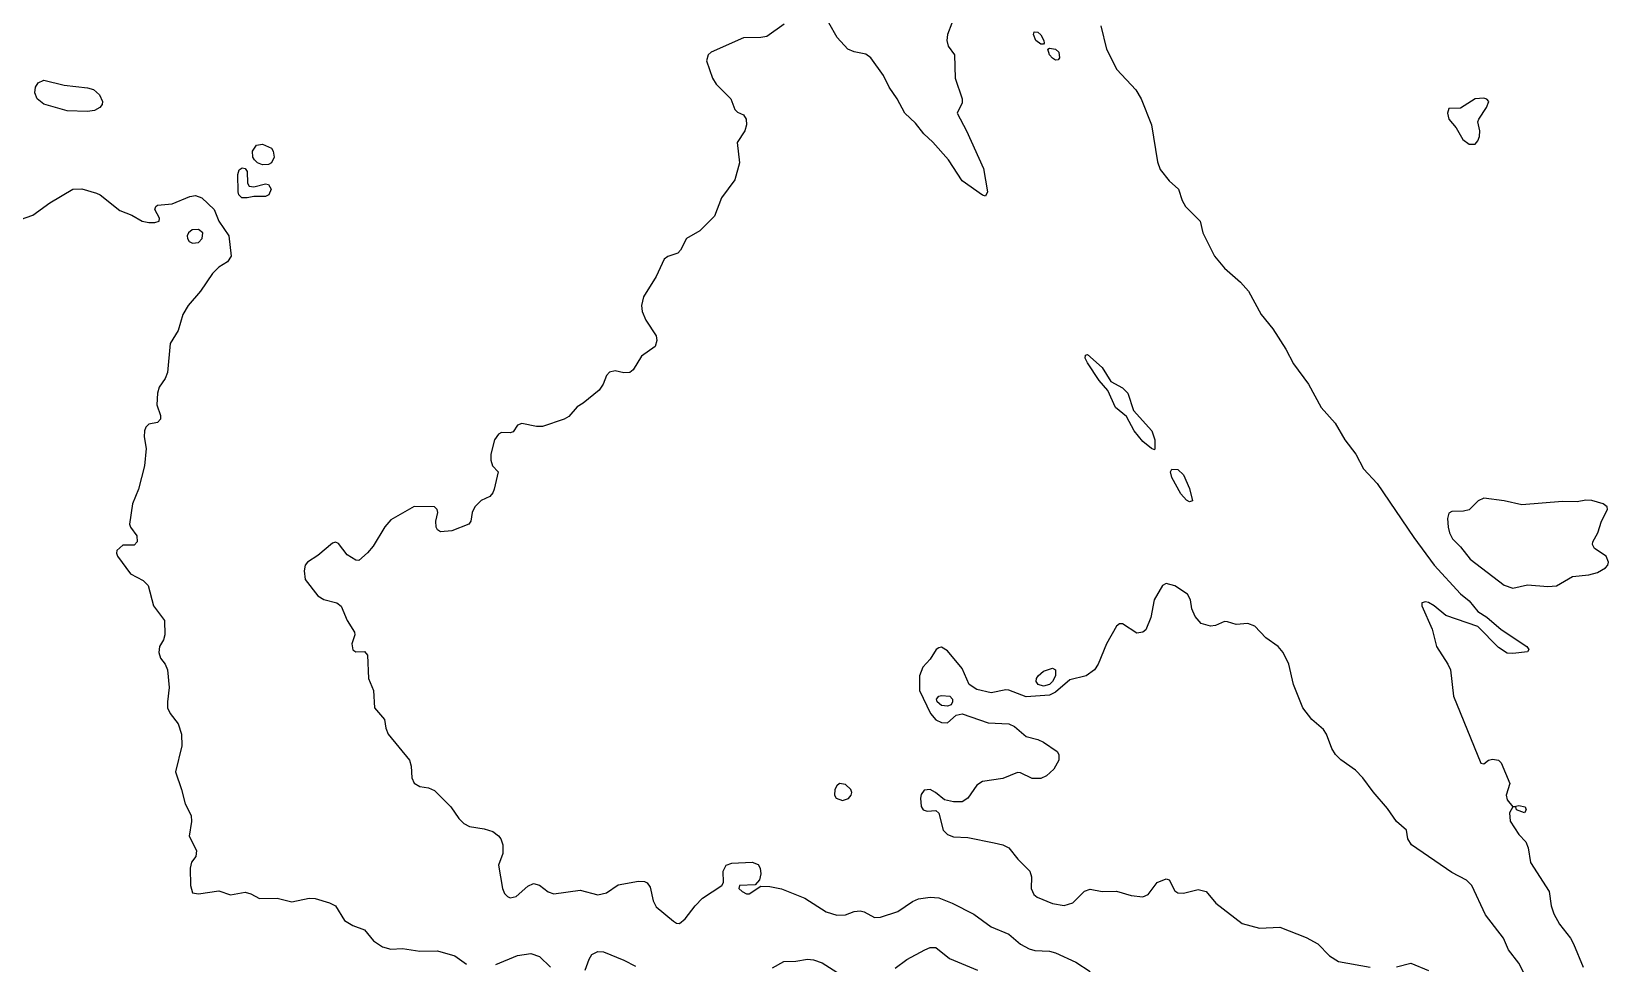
# Model space of a CAD drawing. Header units: inches. Extents: x 3311818 to 3313075, y 1372003 to 1372737.
# Drawn here: x 3311998.3 to 3312204.5, y 1372126.9 to 1372248.7 of the extents above; entities that cross this region are included whole.
import ezdxf

# ---------------------------------------------------------------- set-up
doc = ezdxf.new("R2010")
doc.units = ezdxf.units.IN
doc.header["$MEASUREMENT"] = 0

msp = doc.modelspace()

# ---------------------------------------------------------------- linework, layer by layer
for points, elevation in [([(3312119.22, 1372251.32), (3312118.09, 1372248.35), (3312117.98, 1372247.59), (3312118.18, 1372246.83), (3312118.97, 1372245.68), (3312119.08, 1372242.63), (3312120, 1372239.96), (3312119.98, 1372239.43), (3312119.33, 1372238.06), (3312120.55, 1372235.77), (3312122.77, 1372230.82), (3312123.29, 1372227.77), (3312123.03, 1372227.23), (3312122.65, 1372227.35), (3312119.98, 1372229.22), (3312118.21, 1372231.96), (3312116.17, 1372234.3), (3312114.98, 1372235.39), (3312113.88, 1372236.78), (3312112.51, 1372238.06), (3312111.48, 1372239.96), (3312110.44, 1372241.49), (3312109.7, 1372243.01), (3312108.07, 1372245.3), (3312107.4, 1372245.81), (3312105.88, 1372246.08), (3312105.06, 1372246.44), (3312103.65, 1372247.97), (3312102.58, 1372249.87)], 4497), ([(3312096.73, 1372249.73), (3312094.45, 1372248.1), (3312093.68, 1372247.96), (3312091.4, 1372247.93), (3312087.18, 1372246.06), (3312086.78, 1372245.68), (3312086.56, 1372244.92), (3312087.36, 1372242.63), (3312087.83, 1372241.87), (3312089.73, 1372239.96), (3312090.25, 1372238.54), (3312090.63, 1372238.19), (3312091.4, 1372237.87), (3312091.75, 1372237.3), (3312091.78, 1372236.53), (3312091.57, 1372235.77), (3312090.58, 1372234.25), (3312090.89, 1372231.58), (3312090.25, 1372229.36), (3312088.54, 1372227.01), (3312087.59, 1372224.61), (3312085.68, 1372222.69), (3312083.95, 1372221.67), (3312083.17, 1372220.15), (3312082.81, 1372219.76), (3312081.49, 1372219.34), (3312081.01, 1372219), (3312079.96, 1372216.72), (3312078.34, 1372214.05), (3312078.06, 1372212.9), (3312078.15, 1372212.14), (3312078.64, 1372211), (3312079.96, 1372208.94), (3312080.08, 1372208.33), (3312079.86, 1372207.57), (3312078.06, 1372206.29), (3312076.99, 1372204.52), (3312076.53, 1372204.14), (3312075.77, 1372204.1), (3312074.63, 1372204.37), (3312073.86, 1372204.19), (3312073.5, 1372203.76), (3312073.05, 1372202.61), (3312072.53, 1372201.85), (3312070.43, 1372200.13), (3312069.67, 1372199.68), (3312068.54, 1372198.42), (3312067.96, 1372198.04), (3312065.1, 1372197.11), (3312064.34, 1372197.11), (3312062.43, 1372197.48), (3312061.86, 1372197.28), (3312061.29, 1372196.38), (3312060.91, 1372196.25), (3312059.76, 1372196.32), (3312059.38, 1372196.09), (3312058.86, 1372195.37), (3312058.36, 1372193.47), (3312058.36, 1372192.7), (3312058.56, 1372191.94), (3312059.32, 1372191.18), (3312058.8, 1372188.89), (3312058.62, 1372188.41), (3312058.24, 1372187.96), (3312057.09, 1372187.42), (3312056.26, 1372186.61), (3312055.9, 1372185.84), (3312055.75, 1372184.7), (3312055.49, 1372184.32), (3312053.28, 1372183.45), (3312051.76, 1372183.3), (3312051.38, 1372183.58), (3312051.2, 1372183.94), (3312051.17, 1372184.7), (3312051.43, 1372185.84), (3312051.36, 1372186.22), (3312051, 1372186.59), (3312048.33, 1372186.65), (3312045.28, 1372184.89), (3312044.52, 1372183.96), (3312042.99, 1372181.46), (3312042.23, 1372180.56), (3312041.09, 1372179.55), (3312040.71, 1372179.62), (3312039.56, 1372180.32), (3312038.42, 1372181.81), (3312038.04, 1372181.97), (3312037.66, 1372181.82), (3312035.75, 1372180.24), (3312034.38, 1372179.36), (3312034.09, 1372178.98), (3312033.94, 1372178.22), (3312034.1, 1372177.08), (3312035.75, 1372174.94), (3312036.51, 1372174.46), (3312038.23, 1372174.03), (3312038.8, 1372173.6), (3312039.58, 1372171.74), (3312040.53, 1372170.22), (3312040.56, 1372169.84), (3312040.18, 1372168.69), (3312040.32, 1372167.88), (3312040.71, 1372167.64), (3312041.85, 1372167.65), (3312042.23, 1372167.2), (3312042.38, 1372164.12), (3312043.02, 1372162.59), (3312043.15, 1372160.31), (3312044.46, 1372158.78), (3312044.65, 1372157.64), (3312044.95, 1372156.88), (3312047.72, 1372153.45), (3312047.96, 1372152.68), (3312048.04, 1372151.16), (3312048.33, 1372150.47), (3312049.06, 1372150.02), (3312050.23, 1372149.85), (3312051, 1372149.49), (3312053.15, 1372147.35), (3312054.16, 1372145.82), (3312054.81, 1372145.16), (3312055.57, 1372144.8), (3312057.48, 1372144.49), (3312058.62, 1372144.11), (3312059.38, 1372143.55), (3312059.65, 1372143.16), (3312059.91, 1372142.39), (3312059.92, 1372141.25), (3312059.38, 1372139.73), (3312059.9, 1372136.68), (3312060.14, 1372136), (3312060.52, 1372135.61), (3312060.91, 1372135.47), (3312061.67, 1372135.65), (3312063.19, 1372137), (3312063.96, 1372137.31), (3312064.72, 1372137.09), (3312065.86, 1372136.24), (3312066.62, 1372135.96), (3312070.05, 1372136.44), (3312072.34, 1372135.83), (3312073.48, 1372136.13), (3312075.01, 1372137.15), (3312077.68, 1372137.62), (3312078.44, 1372137.61), (3312078.82, 1372137.4), (3312079.2, 1372136.83), (3312079.58, 1372135.06), (3312079.96, 1372134.27), (3312082.25, 1372132.4), (3312082.63, 1372132.15), (3312083.01, 1372132.11), (3312083.77, 1372132.72), (3312085.06, 1372134.39), (3312086.06, 1372135.39), (3312088.57, 1372137.06), (3312088.79, 1372137.44), (3312088.73, 1372138.96), (3312089.13, 1372139.73), (3312089.87, 1372140.01), (3312092.54, 1372140.1), (3312093.3, 1372139.81), (3312093.58, 1372139.34), (3312093.68, 1372138.58), (3312093.49, 1372137.82), (3312092.92, 1372137.16), (3312090.86, 1372137.06), (3312090.81, 1372136.68), (3312091.23, 1372136.3), (3312091.78, 1372135.99), (3312092.16, 1372135.96), (3312093.68, 1372136.99), (3312094.83, 1372136.95), (3312096.35, 1372136.64), (3312099.4, 1372135.39), (3312102.23, 1372133.63), (3312103.59, 1372133.18), (3312104.74, 1372133.22), (3312105.88, 1372133.67), (3312106.64, 1372133.77), (3312107.19, 1372133.63), (3312108.55, 1372132.89), (3312109.31, 1372132.93), (3312111.6, 1372133.66), (3312113.5, 1372134.96), (3312114.27, 1372135.32), (3312115.79, 1372135.53), (3312116.93, 1372135.45), (3312118.68, 1372134.77), (3312121.51, 1372133.33), (3312123.79, 1372131.66), (3312126.08, 1372130.69), (3312127.6, 1372129.39), (3312128.75, 1372128.8), (3312129.51, 1372128.56), (3312131.42, 1372128.5), (3312132.18, 1372128.28), (3312134.85, 1372127.04), (3312136.75, 1372125.83)], 4497), ([(3312130.72, 1372247.21), (3312130.65, 1372247.08), (3312130.27, 1372247.1), (3312129.64, 1372247.59), (3312129.31, 1372248.35), (3312129.41, 1372248.73), (3312129.89, 1372248.65), (3312130.27, 1372248.32), (3312130.67, 1372247.59), (3312130.72, 1372247.21)], 4497), ([(3312138.12, 1372249.49), (3312138.88, 1372246.44), (3312140.23, 1372243.78), (3312142.7, 1372241.11), (3312143.42, 1372239.96), (3312144.75, 1372236.53), (3312145.52, 1372231.69), (3312145.9, 1372230.69), (3312147.04, 1372229.22), (3312148.3, 1372228.15), (3312148.77, 1372226.63), (3312149.21, 1372225.86), (3312151.12, 1372223.96), (3312151.46, 1372222.43), (3312152.98, 1372219.38), (3312154.28, 1372217.81), (3312156.38, 1372215.95), (3312157.43, 1372214.81), (3312159.11, 1372211.76), (3312160.61, 1372209.86), (3312162.32, 1372207.19), (3312163.31, 1372205.28), (3312165.26, 1372202.61), (3312166.93, 1372199.56), (3312168.77, 1372197.55), (3312170.02, 1372195.37), (3312171.49, 1372193.47), (3312172.46, 1372191.56), (3312174.25, 1372189.65), (3312179.06, 1372182.59), (3312181.71, 1372178.98), (3312185.16, 1372175.2), (3312186.3, 1372174.28), (3312187.44, 1372172.9), (3312188.59, 1372172.17), (3312190.49, 1372170.56), (3312193.84, 1372168.31), (3312194.09, 1372167.93), (3312193.92, 1372167.63), (3312192.02, 1372167.39), (3312191.25, 1372167.44), (3312190.11, 1372168.2), (3312187.44, 1372170.93), (3312183.25, 1372172.39), (3312181.73, 1372173.66), (3312180.96, 1372174.08), (3312180.58, 1372174.17), (3312180.09, 1372174.03), (3312180.1, 1372173.65), (3312181.43, 1372170.6), (3312182.01, 1372168.31), (3312183.5, 1372166.02), (3312183.84, 1372165.26), (3312184.25, 1372161.83), (3312187.82, 1372153.07), (3312188.21, 1372152.99), (3312188.82, 1372153.45), (3312189.35, 1372153.61), (3312190.11, 1372153.46), (3312190.49, 1372153.11), (3312191.59, 1372150.4), (3312191.14, 1372148.87), (3312191.25, 1372148.26), (3312192.02, 1372147.35), (3312192.78, 1372147.54), (3312193.61, 1372147.35), (3312193.73, 1372146.97), (3312193.54, 1372146.59), (3312192.49, 1372146.97), (3312192.4, 1372147.35), (3312192.02, 1372147.35), (3312191.58, 1372146.59), (3312191.64, 1372145.49), (3312192.78, 1372143.75), (3312193.72, 1372142.78), (3312194.01, 1372142.01), (3312194.3, 1372140.07), (3312196.75, 1372136.3), (3312197.01, 1372134.39), (3312197.35, 1372133.36), (3312198.12, 1372132.02), (3312199.53, 1372130.2), (3312199.92, 1372129.44), (3312201.19, 1372126.39)], 4496), ([(3312132.71, 1372245.3), (3312132.56, 1372245.03), (3312132.18, 1372245.01), (3312131.8, 1372245.26), (3312131.43, 1372245.68), (3312131.2, 1372246.44), (3312131.42, 1372246.59), (3312132.2, 1372246.44), (3312132.62, 1372246.06), (3312132.71, 1372245.3)], 4497), ([(3312006.55, 1372238.44), (3312005.64, 1372238.28), (3312002.97, 1372238.38), (3311999.92, 1372239.24), (3311999.02, 1372239.96), (3311998.74, 1372240.73), (3311998.8, 1372241.49), (3311999.16, 1372242.06), (3311999.92, 1372242.38), (3312002.59, 1372241.72), (3312005.64, 1372241.37), (3312006.4, 1372241.15), (3312007.17, 1372240.48), (3312007.6, 1372239.58), (3312007.53, 1372239.2), (3312007.25, 1372238.82), (3312006.55, 1372238.44)], 4498), ([(3312187.06, 1372234.04), (3312187.44, 1372234.44), (3312187.66, 1372235.01), (3312187.67, 1372235.77), (3312187.44, 1372236.92), (3312187.54, 1372237.3), (3312188.54, 1372238.82), (3312188.85, 1372239.58), (3312188.59, 1372239.9), (3312188.21, 1372240.03), (3312187.06, 1372239.95), (3312185.16, 1372238.72), (3312183.63, 1372238.67), (3312183.44, 1372238.06), (3312183.63, 1372237.3), (3312184.58, 1372236.15), (3312185.47, 1372234.63), (3312186.3, 1372234.03), (3312187.06, 1372234.04)], 4495), ([(3312029.67, 1372231.58), (3312029.27, 1372231.36), (3312028.51, 1372231.33), (3312027.86, 1372231.58), (3312027.44, 1372231.96), (3312027.25, 1372232.34), (3312027.21, 1372233.1), (3312027.71, 1372233.87), (3312028.51, 1372234.02), (3312029.66, 1372233.49), (3312029.91, 1372233.1), (3312030.05, 1372232.34), (3312029.67, 1372231.58)], 4498), ([(3312026.52, 1372227.01), (3312025.81, 1372227.01), (3312025.42, 1372227.39), (3312025.33, 1372227.77), (3312025.29, 1372230.06), (3312025.46, 1372230.67), (3312025.84, 1372230.92), (3312026.22, 1372230.82), (3312026.51, 1372230.44), (3312026.55, 1372228.91), (3312026.76, 1372228.53), (3312027.37, 1372228.42), (3312028.89, 1372228.83), (3312029.27, 1372228.74), (3312029.63, 1372228.15), (3312029.33, 1372227.39), (3312028.89, 1372227.17), (3312027.37, 1372227.16), (3312026.52, 1372227.01)], 4498), ([(3311996.88, 1372224.18), (3311998.46, 1372224.72), (3312000.69, 1372226.36), (3312003.7, 1372228.15), (3312004.88, 1372228.17), (3312006.78, 1372227.63), (3312007.28, 1372227.39), (3312009.83, 1372225.34), (3312011.4, 1372224.72), (3312012.76, 1372223.96), (3312013.65, 1372223.76), (3312014.41, 1372223.76), (3312014.97, 1372223.96), (3312015.03, 1372224.34), (3312014.42, 1372225.48), (3312014.54, 1372225.86), (3312014.79, 1372226.03), (3312016.69, 1372226.22), (3312018.98, 1372227.18), (3312019.74, 1372227.29), (3312020.57, 1372227.01), (3312022.2, 1372225.48), (3312022.81, 1372223.96), (3312024.11, 1372222.05), (3312024.39, 1372219.38), (3312023.94, 1372218.62), (3312022.79, 1372217.92), (3312021.98, 1372217.1), (3312020.38, 1372214.81), (3312018.79, 1372212.9), (3312018.08, 1372211.76), (3312017.46, 1372209.64), (3312016.45, 1372207.95), (3312016.09, 1372204.14), (3312015.76, 1372203.38), (3312014.98, 1372202.23), (3312014.77, 1372201.47), (3312014.7, 1372199.95), (3312015.17, 1372198.52), (3312015.18, 1372198.04), (3312014.79, 1372197.6), (3312013.65, 1372197.41), (3312013.26, 1372197.01), (3312013.07, 1372196.52), (3312013.04, 1372195.75), (3312013.28, 1372194.23), (3312013.09, 1372191.94), (3312012.31, 1372188.89), (3312011.5, 1372186.99), (3312011.11, 1372184.32), (3312011.23, 1372183.94), (3312012.07, 1372182.79), (3312012.13, 1372182.03), (3312011.74, 1372181.58), (3312010.22, 1372181.58), (3312009.45, 1372180.89), (3312009.4, 1372180.51), (3312009.53, 1372180.13), (3312011.26, 1372177.84), (3312012.88, 1372176.97), (3312013.57, 1372176.32), (3312014.24, 1372173.65), (3312015.67, 1372171.74), (3312015.73, 1372169.84), (3312015.55, 1372169.19), (3312015.03, 1372168.31), (3312014.95, 1372167.55), (3312015.17, 1372166.79), (3312015.76, 1372166.02), (3312016.1, 1372165.26), (3312016.32, 1372162.98), (3312016.06, 1372161.07), (3312016.1, 1372160.31), (3312016.44, 1372159.55), (3312017.46, 1372158.21), (3312017.92, 1372156.88), (3312017.95, 1372155.35), (3312017.11, 1372151.92), (3312017.92, 1372149.64), (3312018.39, 1372147.73), (3312019.16, 1372146.21), (3312019.22, 1372145.44), (3312018.93, 1372143.54), (3312019.88, 1372141.63), (3312019.79, 1372140.87), (3312019.24, 1372140.11), (3312019.04, 1372139.34), (3312019.09, 1372137.06), (3312019.36, 1372136.13), (3312020.12, 1372135.96), (3312022.79, 1372136.37), (3312024.32, 1372135.83), (3312026.22, 1372136.21), (3312026.99, 1372135.99), (3312028.13, 1372135.37), (3312030.42, 1372135.4), (3312032.32, 1372134.95), (3312034.61, 1372135.41), (3312035.37, 1372135.36), (3312037.28, 1372134.78), (3312038.04, 1372134.39), (3312039.23, 1372132.48), (3312040.32, 1372131.82), (3312041.85, 1372131.26), (3312043, 1372129.82), (3312044.18, 1372129.05), (3312045.28, 1372128.73), (3312046.8, 1372128.81), (3312049.09, 1372128.47), (3312051.38, 1372128.52), (3312053.66, 1372127.86), (3312055.19, 1372126.77)], 4498), ([(3312020.12, 1372221.18), (3312020.63, 1372221.67), (3312020.7, 1372222.43), (3312020.12, 1372222.86), (3312019.31, 1372222.81), (3312018.82, 1372222.43), (3312018.66, 1372222.05), (3312018.69, 1372221.67), (3312018.91, 1372221.29), (3312019.36, 1372221.06), (3312020.12, 1372221.18)], 4498), ([(3312145.2, 1372194.23), (3312145.14, 1372194.04), (3312144.76, 1372194.21), (3312143.61, 1372195.15), (3312142.49, 1372196.52), (3312141.5, 1372198.42), (3312140.05, 1372199.56), (3312139.04, 1372201.8), (3312137.9, 1372203.11), (3312136.37, 1372205.43), (3312136.09, 1372206.04), (3312136.12, 1372206.42), (3312136.37, 1372206.49), (3312138.28, 1372204.82), (3312139.45, 1372202.99), (3312140.94, 1372202.17), (3312141.67, 1372201.47), (3312142.41, 1372199.18), (3312144.81, 1372196.52), (3312145.19, 1372195.37), (3312145.2, 1372194.23)], 4497), ([(3312150.1, 1372187.37), (3312149.71, 1372187.26), (3312149.33, 1372187.44), (3312148.57, 1372188.28), (3312147.39, 1372190.42), (3312147.23, 1372191.18), (3312147.42, 1372191.52), (3312148.19, 1372191.45), (3312148.95, 1372190.76), (3312149.71, 1372188.99), (3312150.1, 1372187.37)], 4497), ([(3312197.73, 1372176.27), (3312199.8, 1372177.46), (3312201.93, 1372177.69), (3312203.07, 1372178.02), (3312204.12, 1372178.6), (3312204.41, 1372178.98), (3312204.5, 1372179.36), (3312204.21, 1372180.13), (3312202.69, 1372181.14), (3312202.41, 1372181.65), (3312202.46, 1372182.03), (3312203.11, 1372183.18), (3312203.6, 1372184.7), (3312204.38, 1372186.22), (3312204.34, 1372186.61), (3312203.83, 1372186.99), (3312202.31, 1372187.4), (3312201.55, 1372187.44), (3312200.4, 1372187.24), (3312198.5, 1372187.3), (3312193.16, 1372186.86), (3312190.87, 1372187.39), (3312188.21, 1372187.72), (3312187.47, 1372187.37), (3312186.3, 1372186.21), (3312185.54, 1372186.01), (3312184.01, 1372186), (3312183.63, 1372185.75), (3312183.47, 1372185.08), (3312183.55, 1372183.94), (3312183.73, 1372183.18), (3312184.11, 1372182.41), (3312185.16, 1372181.36), (3312186.43, 1372179.75), (3312190.87, 1372176.35), (3312192.02, 1372175.94), (3312193.92, 1372176.41), (3312196.59, 1372176.17), (3312197.73, 1372176.27)], 4495), ([(3312194.4, 1372123.72), (3312192.78, 1372126.89), (3312191.45, 1372128.67), (3312190.78, 1372130.2), (3312188.44, 1372133.25), (3312186.63, 1372137.06), (3312185.92, 1372137.77), (3312184.01, 1372138.75), (3312178.73, 1372142.39), (3312178.27, 1372143.16), (3312178.09, 1372144.3), (3312176.77, 1372145.42), (3312175.63, 1372147.13), (3312173.72, 1372149.31), (3312172.4, 1372151.16), (3312171.44, 1372152.15), (3312169.53, 1372153.51), (3312168.79, 1372154.21), (3312168.32, 1372154.97), (3312167.63, 1372156.88), (3312167.24, 1372157.49), (3312165.72, 1372158.77), (3312164.56, 1372160.31), (3312163.32, 1372163.36), (3312162.7, 1372166.02), (3312161.95, 1372167.55), (3312161.33, 1372168.31), (3312159.71, 1372169.45), (3312158.27, 1372170.98), (3312157.33, 1372171.33), (3312155.81, 1372171.18), (3312154.67, 1372171.56), (3312154.28, 1372171.58), (3312153.14, 1372171.09), (3312152.47, 1372170.98), (3312151.24, 1372171.32), (3312150.47, 1372172.24), (3312150.03, 1372173.27), (3312149.86, 1372174.41), (3312149.45, 1372175.17), (3312147.81, 1372176.27), (3312146.66, 1372176.57), (3312146.21, 1372176.32), (3312145.11, 1372174.41), (3312144.68, 1372172.12), (3312143.99, 1372170.52), (3312143.61, 1372170.19), (3312142.85, 1372170.07), (3312140.94, 1372171.27), (3312140.56, 1372171.28), (3312140.18, 1372171), (3312138.85, 1372168.69), (3312137.76, 1372166.02), (3312137.29, 1372165.26), (3312136.19, 1372164.5), (3312134.08, 1372163.98), (3312132.18, 1372162.36), (3312131.42, 1372161.96), (3312128.37, 1372161.76), (3312126.08, 1372162.63), (3312125.7, 1372162.67), (3312123.79, 1372162.26), (3312121.89, 1372162.72), (3312120.9, 1372163.36), (3312119.98, 1372165.46), (3312118.08, 1372167.74), (3312117.31, 1372168.23), (3312116.93, 1372168.17), (3312116.61, 1372167.93), (3312115.79, 1372166.65), (3312114.84, 1372165.64), (3312114.4, 1372164.5), (3312114.41, 1372162.59), (3312115.87, 1372159.55), (3312116.55, 1372158.72), (3312117.31, 1372158.38), (3312118.08, 1372158.36), (3312119.22, 1372159.35), (3312119.98, 1372159.5), (3312123.41, 1372158.34), (3312126.08, 1372158.21), (3312126.84, 1372157.84), (3312128.37, 1372156.56), (3312129.89, 1372156.18), (3312130.65, 1372155.83), (3312132.42, 1372154.59), (3312132.65, 1372154.21), (3312132.62, 1372153.45), (3312131.98, 1372152.3), (3312131.04, 1372151.41), (3312130.27, 1372151.06), (3312129.13, 1372151.07), (3312127.6, 1372151.81), (3312127.22, 1372151.83), (3312125.32, 1372151.08), (3312122.65, 1372150.65), (3312121.89, 1372150.17), (3312120.72, 1372148.49), (3312119.98, 1372148.02), (3312118.84, 1372148.02), (3312117.7, 1372148.26), (3312116.5, 1372149.25), (3312115.79, 1372149.64), (3312115.03, 1372149.53), (3312114.65, 1372148.99), (3312114.55, 1372148.49), (3312114.65, 1372147.4), (3312114.9, 1372146.97), (3312115.41, 1372146.81), (3312116.55, 1372146.88), (3312116.93, 1372146.52), (3312117.5, 1372144.3), (3312118.08, 1372143.73), (3312118.84, 1372143.42), (3312120.74, 1372143.35), (3312124.17, 1372142.64), (3312125.32, 1372142.37), (3312126.08, 1372142.01), (3312127.27, 1372140.49), (3312128.82, 1372138.96), (3312129.07, 1372138.2), (3312129.03, 1372136.68), (3312129.38, 1372135.91), (3312129.81, 1372135.53), (3312131.8, 1372134.7), (3312133.32, 1372134.45), (3312134.47, 1372134.82), (3312135.99, 1372136.31), (3312136.75, 1372136.6), (3312138.28, 1372136.27), (3312140.18, 1372136.32), (3312142.09, 1372135.78), (3312143.61, 1372135.6), (3312144.31, 1372135.91), (3312145.51, 1372137.44), (3312146.66, 1372137.93), (3312147.08, 1372137.82), (3312147.81, 1372136.37), (3312148.19, 1372136.12), (3312148.95, 1372136.07), (3312150.85, 1372136.54), (3312151.92, 1372136.3), (3312153.16, 1372134.77), (3312156.62, 1372132.1), (3312158.86, 1372131.47), (3312161.53, 1372131.64), (3312164.96, 1372130.28), (3312166.48, 1372129.44), (3312168.01, 1372127.85), (3312169.21, 1372127.15), (3312173.34, 1372126.37)], 4496), ([(3312131.4, 1372163.36), (3312130.65, 1372163.14), (3312129.95, 1372163.36), (3312129.68, 1372163.74), (3312129.72, 1372164.12), (3312129.94, 1372164.5), (3312130.65, 1372165.11), (3312131.8, 1372165.47), (3312132.18, 1372165.26), (3312132.2, 1372164.5), (3312131.8, 1372163.75), (3312131.4, 1372163.36)], 4497), ([(3312118.54, 1372160.69), (3312118.08, 1372160.51), (3312117.31, 1372160.6), (3312116.74, 1372161.07), (3312116.62, 1372161.45), (3312116.93, 1372161.83), (3312117.31, 1372161.92), (3312118.4, 1372161.83), (3312118.73, 1372161.45), (3312118.74, 1372161.07), (3312118.54, 1372160.69)], 4496), ([(3312105.12, 1372148.46), (3312105.47, 1372148.87), (3312105.56, 1372149.25), (3312105.45, 1372149.64), (3312104.74, 1372150.29), (3312103.97, 1372150.39), (3312103.59, 1372150.09), (3312103.36, 1372149.64), (3312103.3, 1372148.87), (3312103.51, 1372148.49), (3312104.36, 1372148.18), (3312105.12, 1372148.46)], 4496), ([(3312111.22, 1372126.27), (3312112.74, 1372127.38), (3312115.09, 1372128.67), (3312115.79, 1372128.97), (3312116.55, 1372128.95), (3312118.34, 1372127.53), (3312121.98, 1372126.01)], 4498), ([(3312059, 1372126.73), (3312061.84, 1372127.91), (3312063.57, 1372128.18), (3312064.72, 1372127.77), (3312066.18, 1372126.39)], 4498), ([(3312070.71, 1372126.01), (3312071.2, 1372127.45), (3312071.58, 1372128.04), (3312072.34, 1372128.45), (3312073.1, 1372128.38), (3312075.77, 1372127.32), (3312077.29, 1372126.52)], 4498), ([(3312095.21, 1372126.3), (3312096.67, 1372127.15), (3312098.26, 1372127.18), (3312099.78, 1372127.45), (3312100.54, 1372127.36), (3312101.69, 1372126.96), (3312103.59, 1372125.75)], 4498), ([(3312176.77, 1372126.41), (3312178.68, 1372126.89), (3312180.96, 1372125.96)], 4496)]:
    msp.add_lwpolyline(points, dxfattribs=dict(elevation=elevation))

doc.saveas('drawing.dxf')
